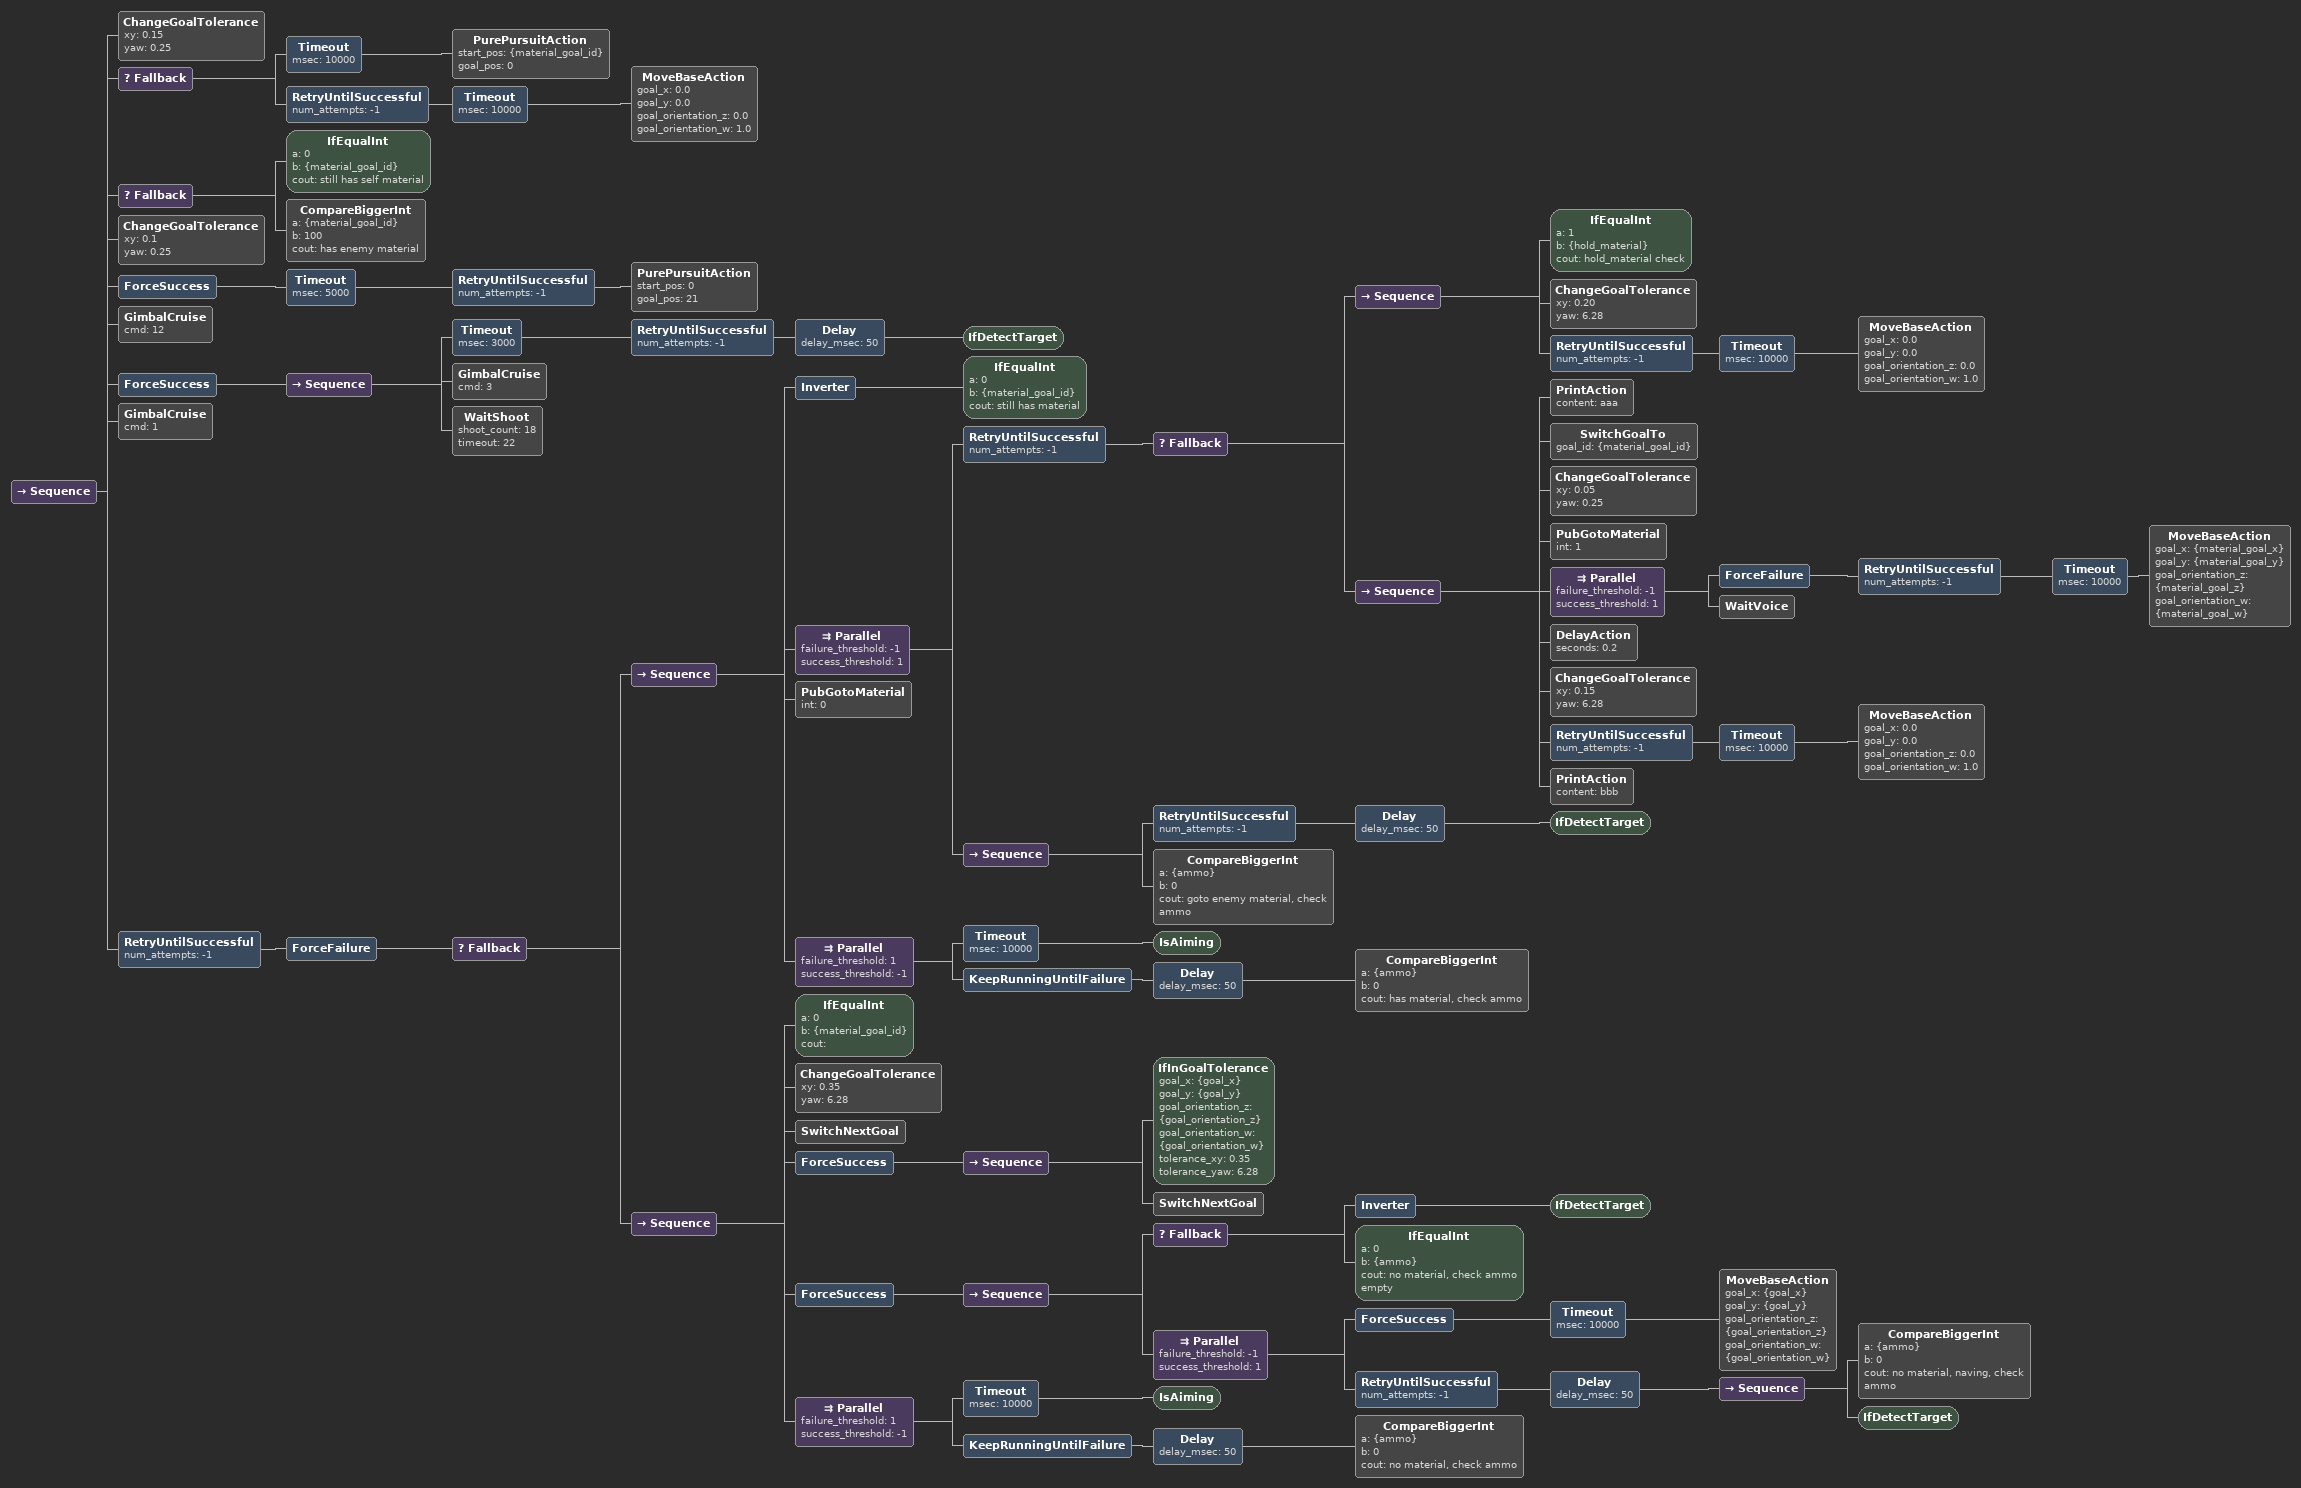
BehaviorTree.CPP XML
<Sequence>
  <ChangeGoalTolerance xy="0.15" yaw="0.25"/>
  <Fallback>
    <Timeout msec="10000">
      <PurePursuitAction start_pos="{material_goal_id}" goal_pos="0"/>
    </Timeout>
    <RetryUntilSuccessful num_attempts="-1">
      <Timeout msec="10000">
        <MoveBaseAction goal_x="0.0" goal_y="0.0" goal_orientation_z="0.0" goal_orientation_w="1.0"/>
      </Timeout>
    </RetryUntilSuccessful>
  </Fallback>
  <Fallback>
    <IfEqualInt a="0" b="{material_goal_id}" cout="still has self material"/>
    <CompareBiggerInt a="{material_goal_id}" b="100" cout="has enemy material"/>
  </Fallback>
  <ChangeGoalTolerance xy="0.1" yaw="0.25"/>
  <ForceSuccess>
    <Timeout msec="5000">
      <RetryUntilSuccessful num_attempts="-1">
        <PurePursuitAction start_pos="0" goal_pos="21"/>
      </RetryUntilSuccessful>
    </Timeout>
  </ForceSuccess>
  <GimbalCruise cmd="12"/>
  <ForceSuccess>
    <Sequence>
      <Timeout msec="3000">
        <RetryUntilSuccessful num_attempts="-1">
          <Delay delay_msec="50">
            <IfDetectTarget/>
          </Delay>
        </RetryUntilSuccessful>
      </Timeout>
      <GimbalCruise cmd="3"/>
      <WaitShoot shoot_count="18" timeout="22"/>
    </Sequence>
  </ForceSuccess>
  <GimbalCruise cmd="1"/>
  <RetryUntilSuccessful num_attempts="-1">
    <ForceFailure>
      <Fallback>
        <Sequence>
          <Inverter>
            <IfEqualInt a="0" b="{material_goal_id}" cout="still has material"/>
          </Inverter>
          <Parallel failure_threshold="-1" success_threshold="1">
            <RetryUntilSuccessful num_attempts="-1">
              <Fallback>
                <Sequence>
                  <IfEqualInt a="1" b="{hold_material}" cout="hold_material check"/>
                  <ChangeGoalTolerance xy="0.20" yaw="6.28"/>
                  <RetryUntilSuccessful num_attempts="-1">
                    <Timeout msec="10000">
                      <MoveBaseAction goal_x="0.0" goal_y="0.0" goal_orientation_z="0.0" goal_orientation_w="1.0"/>
                    </Timeout>
                  </RetryUntilSuccessful>
                </Sequence>
                <Sequence>
                  <PrintAction content="aaa"/>
                  <SwitchGoalTo goal_id="{material_goal_id}"/>
                  <ChangeGoalTolerance xy="0.05" yaw="0.25"/>
                  <PubGotoMaterial int="1"/>
                  <Parallel failure_threshold="-1" success_threshold="1">
                    <ForceFailure>
                      <RetryUntilSuccessful num_attempts="-1">
                        <Timeout msec="10000">
                          <MoveBaseAction goal_x="{material_goal_x}" goal_y="{material_goal_y}" goal_orientation_z="{material_goal_z}" goal_orientation_w="{material_goal_w}"/>
                        </Timeout>
                      </RetryUntilSuccessful>
                    </ForceFailure>
                    <WaitVoice/>
                  </Parallel>
                  <DelayAction seconds="0.2"/>
                  <ChangeGoalTolerance xy="0.15" yaw="6.28"/>
                  <RetryUntilSuccessful num_attempts="-1">
                    <Timeout msec="10000">
                      <MoveBaseAction goal_x="0.0" goal_y="0.0" goal_orientation_z="0.0" goal_orientation_w="1.0"/>
                    </Timeout>
                  </RetryUntilSuccessful>
                  <PrintAction content="bbb"/>
                </Sequence>
              </Fallback>
            </RetryUntilSuccessful>
            <Sequence>
              <RetryUntilSuccessful num_attempts="-1">
                <Delay delay_msec="50">
                  <IfDetectTarget/>
                </Delay>
              </RetryUntilSuccessful>
              <CompareBiggerInt a="{ammo}" b="0" cout="goto enemy material, check ammo"/>
            </Sequence>
          </Parallel>
          <PubGotoMaterial int="0"/>
          <Parallel failure_threshold="1" success_threshold="-1">
            <Timeout msec="10000">
              <IsAiming/>
            </Timeout>
            <KeepRunningUntilFailure>
              <Delay delay_msec="50">
                <CompareBiggerInt a="{ammo}" b="0" cout="has material, check ammo"/>
              </Delay>
            </KeepRunningUntilFailure>
          </Parallel>
        </Sequence>
        <Sequence>
          <IfEqualInt a="0" b="{material_goal_id}" cout=""/>
          <ChangeGoalTolerance xy="0.35" yaw="6.28"/>
          <SwitchNextGoal/>
          <ForceSuccess>
            <Sequence>
              <IfInGoalTolerance goal_x="{goal_x}" goal_y="{goal_y}" goal_orientation_z="{goal_orientation_z}" goal_orientation_w="{goal_orientation_w}" tolerance_xy="0.35" tolerance_yaw="6.28"/>
              <SwitchNextGoal/>
            </Sequence>
          </ForceSuccess>
          <ForceSuccess>
            <Sequence>
              <Fallback>
                <Inverter>
                  <IfDetectTarget/>
                </Inverter>
                <IfEqualInt a="0" b="{ammo}" cout="no material, check ammo empty"/>
              </Fallback>
              <Parallel failure_threshold="-1" success_threshold="1">
                <ForceSuccess>
                  <Timeout msec="10000">
                    <MoveBaseAction goal_x="{goal_x}" goal_y="{goal_y}" goal_orientation_z="{goal_orientation_z}" goal_orientation_w="{goal_orientation_w}"/>
                  </Timeout>
                </ForceSuccess>
                <RetryUntilSuccessful num_attempts="-1">
                  <Delay delay_msec="50">
                    <Sequence>
                      <CompareBiggerInt a="{ammo}" b="0" cout="no material, naving, check ammo"/>
                      <IfDetectTarget/>
                    </Sequence>
                  </Delay>
                </RetryUntilSuccessful>
              </Parallel>
            </Sequence>
          </ForceSuccess>
          <Parallel failure_threshold="1" success_threshold="-1">
            <Timeout msec="10000">
              <IsAiming/>
            </Timeout>
            <KeepRunningUntilFailure>
              <Delay delay_msec="50">
                <CompareBiggerInt a="{ammo}" b="0" cout="no material, check ammo"/>
              </Delay>
            </KeepRunningUntilFailure>
          </Parallel>
        </Sequence>
      </Fallback>
    </ForceFailure>
  </RetryUntilSuccessful>
</Sequence>
